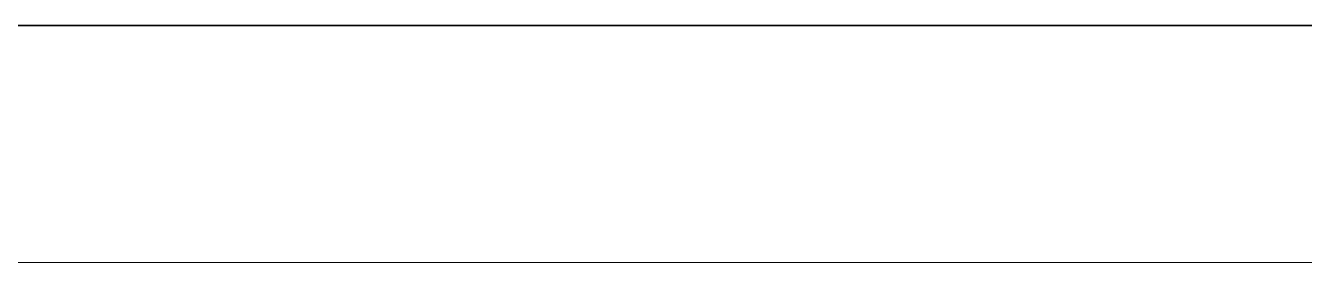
# Model space of a CAD drawing. Header units: millimetres. Extents: x -594 to 6367, y -2099 to 456.
# Drawn here: x -65.5 to 42.8, y -420.5 to -400.5 of the extents above; entities that cross this region are included whole.
import ezdxf

# ---------------------------------------------------------------- set-up
doc = ezdxf.new("R2010")
doc.units = ezdxf.units.MM
doc.layers.add('粗实线层', color=7, linetype='Continuous', lineweight=35)
doc.layers.add('细实线层', color=7, linetype='Continuous', lineweight=18)

# ---------------------------------------------------------------- blocks, each defined once
blk = doc.blocks.new('$CAXA_FRAME_13B17AC1$')
at = {"layer": '粗实线层'}
blk.add_line((-574.5, -400.5000000000001), (574.5000000000002, -400.5), dxfattribs=at)
at = {"layer": '细实线层'}
blk.add_line((-594.5, -420.5), (594.5, -420.5), dxfattribs=at)

msp = doc.modelspace()

# ---------------------------------------------------------------- block references
at = {"layer": '粗实线层'}
msp.add_blockref('$CAXA_FRAME_13B17AC1$', (0, 0), dxfattribs=at)

doc.saveas('drawing.dxf')
